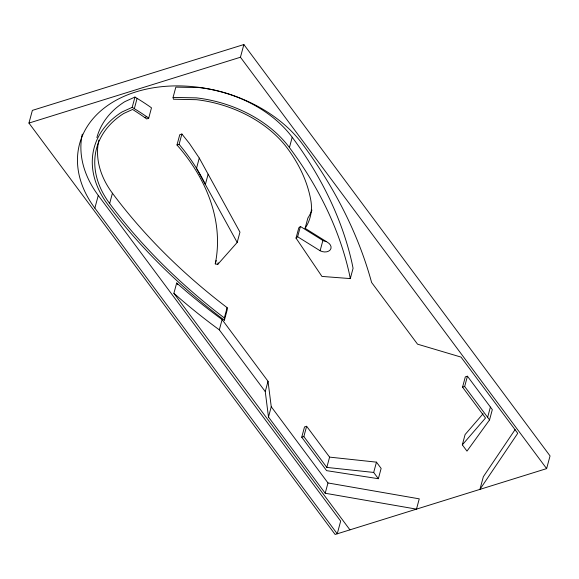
<?xml version="1.0" encoding="UTF-8"?>
<svg xmlns="http://www.w3.org/2000/svg" width="579" height="579" viewBox="0 0 579 579"><rect width="100%" height="100%" fill="white"/><g stroke="black" fill="none" stroke-linecap="round" stroke-linejoin="round"><path stroke-width="0.87" d="M28.95 123.081L32.373 110.386L243.875 44.54L550.05 455.919L546.627 468.614L335.125 534.46L28.95 123.081L240.444 57.234L243.875 44.54M98.278 195.427L340.669 521.107L337.246 533.802L94.855 208.122L98.278 195.427A123.132 87.067 15.1 0 1 82.283 134.162M132.186 107.354L134.965 97.055L137.1 98.379A189.977 134.335 15.1 0 1 149.505 106.42L151.488 107.832L148.716 118.123L146.74 118.977L144.779 117.566A208.375 147.348 15.1 0 0 132.584 109.46L123.74 113.477A105.544 74.633 15.1 0 0 109.655 203.518A574.853 406.48 15.1 0 0 221.967 316.127L224.348 317.914L224.406 320.201L219.854 316.778A574.853 406.48 15.1 0 1 107.542 204.177A108.056 76.406 15.1 0 1 121.959 111.993L132.186 107.354L134.321 108.671A189.977 134.335 15.1 0 1 146.726 116.712L148.716 118.123M134.321 108.671L137.1 98.379M109.655 203.518L112.435 193.22A105.544 74.633 15.1 0 1 98.843 140.169M296.028 238.107L297.635 236.768L320.115 250.75A7.541 5.334 15.1 0 0 330.182 249.933A7.541 5.334 15.1 0 0 327.28 242.188L305.097 228.314A74.373 52.588 15.1 0 0 310.793 200.124A177.203 125.303 15.1 0 0 287.314 148.202A105.544 74.633 15.1 0 0 196.498 99.689L173.432 99.233L173.07 97.417L175.842 87.125L199.227 87.581A108.056 76.406 15.1 0 1 292.207 137.252A469.243 331.803 15.1 0 1 351.887 262.475L353.074 268.294L350.302 278.586L321.938 276.422L296.028 238.107L298.807 227.815L300.414 226.476L322.894 240.459A7.541 5.334 15.1 0 0 326.614 241.617M176.993 144.982L179.772 134.683L181.886 134.024L189.427 143.469L199.277 158.074L239.967 232.15L237.187 242.442L217.704 264.451L215.258 263.886A216.191 152.87 15.1 0 0 176.993 144.982L179.106 144.323L181.886 134.024M199.277 158.074L196.498 168.366L237.187 242.442M349.933 529.85L173.888 293.314L176.667 283.022L186.51 291.548A574.853 406.48 15.1 0 0 222.104 319.572L268.026 381.279L271.254 406.74L268.482 417.032L325.203 493.25L416.482 509.136L419.261 498.845L327.982 482.958L271.254 406.74M208.136 174.192L205.357 184.484C198.452 169.994 189.391 156.62 179.106 144.323M215.258 263.886L216.184 260.456M217.704 264.451L218.167 262.736M268.482 417.032L265.254 391.578L219.325 329.864L222.104 319.572M224.348 317.914L227.127 307.623L224.746 305.828A574.853 406.48 15.1 0 1 112.435 193.22M224.406 320.201L227.178 309.91L227.127 307.623M350.302 278.586L349.115 272.767A469.243 331.803 15.1 0 0 289.428 147.544L292.207 137.252M297.635 236.768L300.414 226.476M305.097 228.314L307.876 218.022A74.373 52.588 15.1 0 0 311.936 210.018M265.254 391.578L268.026 381.279M320.115 250.75L322.894 240.459M301.739 437.217L304.518 426.926L306.631 426.267L329.596 457.12L376.466 462.151L381.134 468.418L378.355 478.71L326.614 470.647L301.739 437.217L303.852 436.559L306.631 426.267M378.355 478.71L373.687 472.442L326.817 467.412L329.596 457.12M325.203 493.25L327.982 482.958M373.687 472.442L376.466 462.151M462.324 444.853L485.513 418.009L462.549 387.156L465.328 376.857L467.441 376.205L492.316 409.628L489.544 419.92L466.985 451.121L462.324 444.853L465.096 434.554L483.074 413.753M489.544 419.92L464.662 386.497L467.441 376.205M487.627 417.35L490.406 407.059M515.115 429.582L483.356 476.683L479.933 489.378L517.742 433.309L461.014 357.091L417.531 344.165L371.602 282.458A574.853 406.48 15.1 0 0 302.122 143.599A123.132 87.067 15.1 0 0 135.971 91.873A123.132 87.067 15.1 0 0 94.855 208.122M134.965 97.055L124.738 101.701A108.056 76.406 15.1 0 0 96.888 137.607M144.779 117.566L146.726 116.712M462.549 387.156L464.662 386.497M173.07 97.417L196.447 97.873A108.056 76.406 15.1 0 1 289.428 147.544M173.888 293.314L183.731 301.84A574.853 406.48 15.1 0 0 219.325 329.864M240.444 57.234L546.627 468.614M303.852 436.559L326.817 467.412M176.667 283.022L177.746 284.47"/></g></svg>
